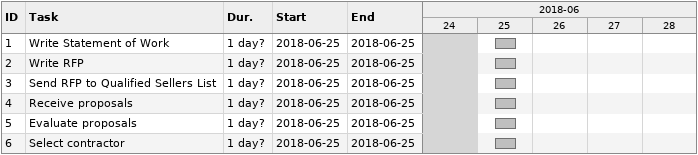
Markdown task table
| ID | Task | Duration | Start | Finish |
|---|---|---|---|---|
| 1 | Write Statement of Work | 1d? | 2018-06-25 | 2018-06-25 |
| 2 | Write RFP | 1d? | 2018-06-25 | 2018-06-25 |
| 3 | Send RFP to Qualified Sellers List | 1d? | 2018-06-25 | 2018-06-25 |
| 4 | Receive proposals | 1d? | 2018-06-25 | 2018-06-25 |
| 5 | Evaluate proposals | 1d? | 2018-06-25 | 2018-06-25 |
| 6 | Select contractor | 1d? | 2018-06-25 | 2018-06-25 |
